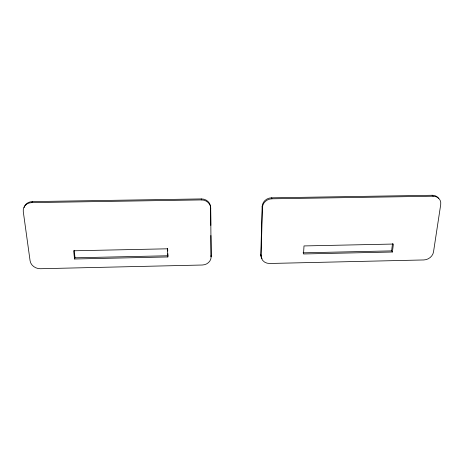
<?xml version="1.0" encoding="UTF-8"?>
<svg xmlns="http://www.w3.org/2000/svg" width="464" height="464" viewBox="0 0 464 464"><rect width="100%" height="100%" fill="white"/><g stroke="black" fill="none" stroke-linecap="round" stroke-linejoin="round"><path stroke-width="0.7" d="M432.141 195.274L433.115 196.231A9.384 7.946 -35.1 0 1 440.713 204.578L433.515 251.906A8.996 7.499 -30.1 0 1 423.818 259.95L269.677 263.477A8.92 7.952 -14.5 0 1 261.087 255.705L260.809 254.539L262.148 206.567A9.199 8.474 -18.7 0 1 271.579 197.815L432.141 195.274A9.344 7.917 -35.2 0 1 438.584 198.36M261.087 255.705L262.444 207.582L262.148 206.567M167.846 256.952L167.527 248.808L73.66 250.786L74.536 258.999L167.846 256.952L167.852 253.733M392.405 252.022L393.379 244.047L304.007 245.932L303.531 253.97L392.405 252.022L391.622 250.885L392.509 243.594M74.536 258.999L74.994 257.793L74.199 250.287M31.761 202.623L32.416 201.596L201.289 198.928A9.263 8.607 -1.9 0 1 210.668 207.431L211.126 256.807A8.99 8.062 -3.1 0 1 202.263 265.019L40.478 268.726A9.477 8.056 16.9 0 1 30.09 260.797L23.275 211.613A9.889 8.572 22.4 0 1 31.761 202.623L201.341 199.92A9.303 8.636 -1.9 0 1 210.755 208.452M74.994 257.793L167.927 255.763M303.085 252.816L391.622 250.885M262.444 207.582A9.239 8.503 -18.6 0 1 271.916 198.801L433.115 196.231M271.579 197.815L271.916 198.801M210.888 235.486L211.126 256.807M201.289 198.928L201.341 199.92M167.643 248.321L167.748 251.03M210.668 207.431L210.807 225.411M24.105 207.652A9.848 8.543 22.5 0 1 32.416 201.596M211.045 255.629A8.955 8.039 -3.1 0 1 210.992 256.528M262.038 258.75A8.886 7.929 -14.5 0 1 260.809 254.539"/></g></svg>
